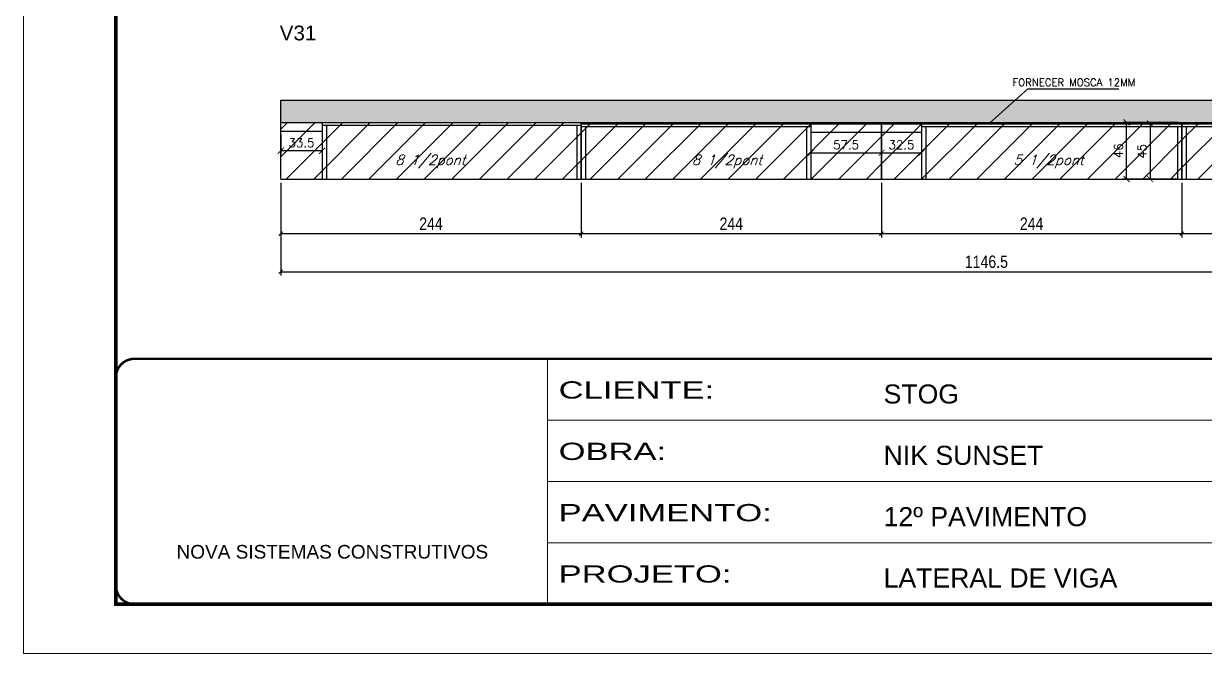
# Model space of a CAD drawing. Extents: x -10448 to -1189, y -11772 to 17235.
# Drawn here: x -5680 to -4720, y 14646 to 15157 of the extents above; entities that cross this region are included whole.
import ezdxf

# ---------------------------------------------------------------- set-up
doc = ezdxf.new("R2010")
doc.units = 0
doc.linetypes.add('CONTINUO', pattern=[0])
doc.linetypes.add('DASHED', pattern=[0.75, 0.5, -0.25])
for name, color, linetype in [('5', 5, 'Continuous'), ('COTA', 241, 'Continuous'), ('Painéis', 200, 'Continuous'), ('Reaproveitamento', 251, 'Continuous'), ('SARR_2.2x7', 40, 'Continuous'), ('SARR_3.5x7', 81, 'Continuous'), ('texto', 7, 'Continuous')]:
    doc.layers.add(name, color=color, linetype=linetype)
doc.layers.add('Folhas', color=255, linetype='Continuous', lineweight=9)
doc.layers.add('SARRAFO DE PRESSAO', color=251, linetype='DASHED', lineweight=9)
doc.styles.add('ARIAL', font='arial.ttf')
doc.styles.add('COTA TECNICA', font='techl___.ttf', dxfattribs={"height": 10})
doc.styles.add('Romans', font='romans.shx')
doc.styles.get("Standard").update_dxf_attribs({"font": 'arial.ttf'})
doc.styles.add('Tecnologia', font='')
doc.styles.get('Tecnologia').set_extended_font_data('Forgotten Futurist')
doc.dimstyles.new('Cota Paínel', dxfattribs={"dimtxt": 7, "dimasz": 5, "dimexe": 3, "dimexo": 3, "dimgap": 3, "dimtad": 1, "dimdec": 1, "dimzin": 12, "dimdsep": 46, "dimtxsty": 'Romans', "dimblk": 'ARCHTICK', "dimcen": 0, "dimclrd": 4, "dimclre": 4, "dimclrt": 1, "dimadec": 1, "dimazin": 3, "dimtfac": 1, "dimtdec": 1, "dimtmove": 0, "dimatfit": 3, "dimldrblk": 'OBLIQUE', "dimfxl": 1, "dimtolj": 1, "dimtzin": 12, "dimarcsym": 0})
doc.dimstyles.new('PAINEL', dxfattribs={"dimtxt": 10, "dimasz": 3, "dimexe": 3, "dimexo": 3, "dimgap": 3, "dimtad": 1, "dimdec": 1, "dimzin": 12, "dimdsep": 46, "dimtxsty": 'COTA TECNICA', "dimblk1": 'OBLIQUE', "dimblk2": 'OBLIQUE', "dimsah": 1, "dimcen": 0.9, "dimclrd": 4, "dimclre": 4, "dimclrt": 240, "dimadec": 1, "dimazin": 3, "dimtfac": 1, "dimtdec": 1, "dimtmove": 0, "dimatfit": 3, "dimfxl": 1, "dimtolj": 1, "dimtzin": 12, "dimarcsym": 0})

# ---------------------------------------------------------------- blocks, each defined once
blk = doc.blocks.new('9999999999')
at = {"color": 30, "linetype": 'CONTINUO'}
for p, q in [((98564.56, 34230.21), (98564.56, 34429.45)), ((98564.56, 34379.64), (99583.98, 34379.64)), ((98564.56, 34329.83), (99487.98, 34329.83)), ((98564.56, 34280.02), (99487.98, 34280.02))]:
    blk.add_line(p, q, dxfattribs=at)
at = {"color": 30, "linetype": 'CONTINUO', "const_width": 2}
blk.add_lwpolyline([(99583.98, 34230.21), (99583.98, 34414.45, 0.414214), (99568.98, 34429.45), (98228.98, 34429.45, 0.414214), (98213.98, 34414.45), (98213.98, 34245.21, 0.414214), (98228.98, 34230.21), (99583.98, 34230.21)], format="xyb", dxfattribs=at)
at = {"layer": 'Folhas'}
blk.add_lwpolyline([(98138.98, 34190.21), (99623.98, 34190.21), (99623.98, 35240.21), (98138.98, 35240.21)], close=True, dxfattribs=at)
at = {"layer": 'Folhas', "color": 30, "const_width": 3}
blk.add_lwpolyline([(98213.98, 34230.21), (99583.98, 34230.21), (99583.98, 35200.21), (98213.98, 35200.21)], close=True, dxfattribs=at)
at = {"color": 7, "linetype": 'Continuous', "ltscale": 5, "style": 'ARIAL'}
for s, height, p in [('STOG', 15.483, (98837.68, 34393.13)), ('NIK SUNSET', 15.483, (98837.68, 34343.32)), ('12º PAVIMENTO', 15.4829, (98837.68, 34293.51)), ('NOVA SISTEMAS CONSTRUTIVOS', 11.0592, (98263.19, 34267.21)), ('LATERAL DE VIGA', 15.4829, (98837.68, 34243.7))]:
    blk.add_text(s, height=height, dxfattribs=at).set_placement(p)
at = {"layer": 'Folhas', "color": 7, "style": 'Tecnologia', "width": 1.5}
for s, p in [('CLIENTE:', (98573.65, 34397.17)), ('OBRA:', (98573.65, 34347.31)), ('PAVIMENTO:', (98573.65, 34297.5)), ('PROJETO:', (98573.65, 34247.69))]:
    blk.add_text(s, height=14, dxfattribs=at).set_placement(p)
blk = doc.blocks.new('_Oblique')
at = {"color": 0, "linetype": 'ByBlock', "lineweight": -2}
blk.add_line((-0.5, -0.5), (0.5, 0.5), dxfattribs=at)
blk = doc.blocks.new('*D116')
at = {"layer": 'COTA', "color": 4, "linetype": 'ByBlock', "lineweight": -2, "transparency": 16777216}
for p, q in [((-5470.82, 15027.89), (-5470.82, 14983.57)), ((-5226.82, 15027.89), (-5226.82, 14983.57)), ((-5470.82, 14986.57), (-5226.82, 14986.57))]:
    blk.add_line(p, q, dxfattribs=at)
at = {"layer": 'Defpoints', "color": 0, "linetype": 'ByBlock', "transparency": 16777216}
for p in [(-5470.82, 15030.89), (-5226.82, 15030.89), (-5226.82, 14986.57)]:
    blk.add_point(p, dxfattribs=at)
at = {"layer": 'COTA', "color": 4, "linetype": 'ByBlock', "lineweight": -2, "transparency": 16777216, "xscale": 3, "yscale": 3, "zscale": 3, "rotation": 180}
blk.add_blockref('_Oblique', (-5470.82, 14986.57), dxfattribs=at)
at = {"layer": 'COTA', "color": 4, "linetype": 'ByBlock', "lineweight": -2, "transparency": 16777216, "xscale": 3, "yscale": 3, "zscale": 3}
blk.add_blockref('_Oblique', (-5226.82, 14986.57), dxfattribs=at)
at = {"layer": 'COTA', "color": 240, "linetype": 'ByBlock', "transparency": 16777216, "insert": (-5348.82, 14994.65), "char_height": 10, "attachment_point": 5, "style": 'COTA TECNICA'}
blk.add_mtext('\\A1;244', dxfattribs=at)
blk = doc.blocks.new('*D117')
at = {"layer": 'COTA', "color": 4, "linetype": 'ByBlock', "lineweight": -2, "transparency": 16777216}
for p, q in [((-5226.82, 15027.89), (-5226.82, 14983.57)), ((-4982.82, 15027.89), (-4982.82, 14983.57)), ((-5226.82, 14986.57), (-4982.82, 14986.57))]:
    blk.add_line(p, q, dxfattribs=at)
at = {"layer": 'Defpoints', "color": 0, "linetype": 'ByBlock', "transparency": 16777216}
for p in [(-5226.82, 15030.89), (-4982.82, 15030.89), (-4982.82, 14986.57)]:
    blk.add_point(p, dxfattribs=at)
at = {"layer": 'COTA', "color": 4, "linetype": 'ByBlock', "lineweight": -2, "transparency": 16777216, "xscale": 3, "yscale": 3, "zscale": 3, "rotation": 180}
blk.add_blockref('_Oblique', (-5226.82, 14986.57), dxfattribs=at)
at = {"layer": 'COTA', "color": 4, "linetype": 'ByBlock', "lineweight": -2, "transparency": 16777216, "xscale": 3, "yscale": 3, "zscale": 3}
blk.add_blockref('_Oblique', (-4982.82, 14986.57), dxfattribs=at)
at = {"layer": 'COTA', "color": 240, "linetype": 'ByBlock', "transparency": 16777216, "insert": (-5104.82, 14994.65), "char_height": 10, "attachment_point": 5, "style": 'COTA TECNICA'}
blk.add_mtext('\\A1;244', dxfattribs=at)
blk = doc.blocks.new('*D118')
at = {"layer": 'COTA', "color": 4, "linetype": 'ByBlock', "lineweight": -2, "transparency": 16777216}
for p, q in [((-5470.82, 15027.89), (-5470.82, 14952.58)), ((-4324.32, 15027.89), (-4324.32, 14952.58)), ((-5470.82, 14955.58), (-4324.32, 14955.58))]:
    blk.add_line(p, q, dxfattribs=at)
at = {"layer": 'Defpoints', "color": 0, "linetype": 'ByBlock', "transparency": 16777216}
for p in [(-5470.82, 15030.89), (-4324.32, 15030.89), (-4324.32, 14955.58)]:
    blk.add_point(p, dxfattribs=at)
at = {"layer": 'COTA', "color": 4, "linetype": 'ByBlock', "lineweight": -2, "transparency": 16777216, "xscale": 3, "yscale": 3, "zscale": 3, "rotation": 180}
blk.add_blockref('_Oblique', (-5470.82, 14955.58), dxfattribs=at)
at = {"layer": 'COTA', "color": 4, "linetype": 'ByBlock', "lineweight": -2, "transparency": 16777216, "xscale": 3, "yscale": 3, "zscale": 3}
blk.add_blockref('_Oblique', (-4324.32, 14955.58), dxfattribs=at)
at = {"layer": 'COTA', "color": 240, "linetype": 'ByBlock', "transparency": 16777216, "insert": (-4897.57, 14963.69), "char_height": 10, "attachment_point": 5, "style": 'COTA TECNICA'}
blk.add_mtext('\\A1;1146.5', dxfattribs=at)
blk = doc.blocks.new('*D119')
at = {"layer": 'COTA', "color": 4, "linetype": 'ByBlock', "lineweight": -2, "transparency": 16777216}
for p, q in [((-4738.82, 15027.89), (-4738.82, 14983.57)), ((-4494.82, 15015.64), (-4494.82, 14983.57)), ((-4738.82, 14986.57), (-4494.82, 14986.57))]:
    blk.add_line(p, q, dxfattribs=at)
at = {"layer": 'Defpoints', "color": 0, "linetype": 'ByBlock', "transparency": 16777216}
for p in [(-4738.82, 15030.89), (-4494.82, 15018.64), (-4494.82, 14986.57)]:
    blk.add_point(p, dxfattribs=at)
at = {"layer": 'COTA', "color": 4, "linetype": 'ByBlock', "lineweight": -2, "transparency": 16777216, "xscale": 3, "yscale": 3, "zscale": 3, "rotation": 180}
blk.add_blockref('_Oblique', (-4738.82, 14986.57), dxfattribs=at)
at = {"layer": 'COTA', "color": 4, "linetype": 'ByBlock', "lineweight": -2, "transparency": 16777216, "xscale": 3, "yscale": 3, "zscale": 3}
blk.add_blockref('_Oblique', (-4494.82, 14986.57), dxfattribs=at)
at = {"layer": 'COTA', "color": 240, "linetype": 'ByBlock', "transparency": 16777216, "insert": (-4616.82, 14994.65), "char_height": 10, "attachment_point": 5, "style": 'COTA TECNICA'}
blk.add_mtext('\\A1;244', dxfattribs=at)
blk = doc.blocks.new('*D123')
at = {"layer": 'COTA', "color": 4, "linetype": 'ByBlock', "lineweight": -2, "transparency": 16777216}
for p, q in [((-4982.82, 15027.89), (-4982.82, 14983.57)), ((-4738.82, 15027.89), (-4738.82, 14983.57)), ((-4982.82, 14986.57), (-4738.82, 14986.57))]:
    blk.add_line(p, q, dxfattribs=at)
at = {"layer": 'Defpoints', "color": 0, "linetype": 'ByBlock', "transparency": 16777216}
for p in [(-4982.82, 15030.89), (-4738.82, 15030.89), (-4738.82, 14986.57)]:
    blk.add_point(p, dxfattribs=at)
at = {"layer": 'COTA', "color": 4, "linetype": 'ByBlock', "lineweight": -2, "transparency": 16777216, "xscale": 3, "yscale": 3, "zscale": 3, "rotation": 180}
blk.add_blockref('_Oblique', (-4982.82, 14986.57), dxfattribs=at)
at = {"layer": 'COTA', "color": 4, "linetype": 'ByBlock', "lineweight": -2, "transparency": 16777216, "xscale": 3, "yscale": 3, "zscale": 3}
blk.add_blockref('_Oblique', (-4738.82, 14986.57), dxfattribs=at)
at = {"layer": 'COTA', "color": 240, "linetype": 'ByBlock', "transparency": 16777216, "insert": (-4860.82, 14994.65), "char_height": 10, "attachment_point": 5, "style": 'COTA TECNICA'}
blk.add_mtext('\\A1;244', dxfattribs=at)
blk = doc.blocks.new('_ArchTick')
at = {"color": 0, "linetype": 'ByBlock', "const_width": 0.15}
blk.add_lwpolyline([(-0.5, -0.5), (0.5, 0.5)], dxfattribs=at)
blk = doc.blocks.new('*D120')
at = {"layer": 'COTA', "color": 4, "lineweight": -2, "transparency": 16777216}
for p, q in [((-5040.32, 15065.89), (-5040.32, 15049.17)), ((-4982.82, 15065.89), (-4982.82, 15049.17)), ((-5040.32, 15052.17), (-4982.82, 15052.17))]:
    blk.add_line(p, q, dxfattribs=at)
at = {"layer": 'Defpoints', "color": 0, "transparency": 16777216}
for p in [(-5040.32, 15068.89), (-4982.82, 15068.89), (-4982.82, 15052.17)]:
    blk.add_point(p, dxfattribs=at)
at = {"layer": 'COTA', "color": 4, "lineweight": -2, "transparency": 16777216, "xscale": 5, "yscale": 5, "zscale": 5, "rotation": 180}
blk.add_blockref('_ArchTick', (-5040.32, 15052.17), dxfattribs=at)
at = {"layer": 'COTA', "color": 4, "lineweight": -2, "transparency": 16777216, "xscale": 5, "yscale": 5, "zscale": 5}
blk.add_blockref('_ArchTick', (-4982.82, 15052.17), dxfattribs=at)
at = {"layer": 'COTA', "color": 1, "transparency": 16777216, "insert": (-5011.57, 15058.67), "char_height": 7, "attachment_point": 5, "style": 'Romans'}
blk.add_mtext('\\A1;57.5', dxfattribs=at)
blk = doc.blocks.new('*D121')
at = {"layer": 'COTA', "color": 4, "lineweight": -2, "transparency": 16777216}
for p, q in [((-4982.82, 15065.89), (-4982.82, 15049.17)), ((-4950.32, 15065.89), (-4950.32, 15049.17)), ((-4982.82, 15052.17), (-4950.32, 15052.17))]:
    blk.add_line(p, q, dxfattribs=at)
at = {"layer": 'Defpoints', "color": 0, "transparency": 16777216}
for p in [(-4982.82, 15068.89), (-4950.32, 15068.89), (-4950.32, 15052.17)]:
    blk.add_point(p, dxfattribs=at)
at = {"layer": 'COTA', "color": 4, "lineweight": -2, "transparency": 16777216, "xscale": 5, "yscale": 5, "zscale": 5, "rotation": 180}
blk.add_blockref('_ArchTick', (-4982.82, 15052.17), dxfattribs=at)
at = {"layer": 'COTA', "color": 4, "lineweight": -2, "transparency": 16777216, "xscale": 5, "yscale": 5, "zscale": 5}
blk.add_blockref('_ArchTick', (-4950.32, 15052.17), dxfattribs=at)
at = {"layer": 'COTA', "color": 1, "transparency": 16777216, "insert": (-4966.57, 15058.67), "char_height": 7, "attachment_point": 5, "style": 'Romans'}
blk.add_mtext('\\A1;32.5', dxfattribs=at)
blk = doc.blocks.new('*D124')
at = {"layer": 'COTA', "color": 4, "lineweight": -2, "transparency": 16777216}
for p, q in [((-5470.82, 15066.89), (-5470.82, 15050.83)), ((-5437.27, 15066.89), (-5437.27, 15050.83)), ((-5437.27, 15053.83), (-5470.82, 15053.83))]:
    blk.add_line(p, q, dxfattribs=at)
at = {"layer": 'Defpoints', "color": 0, "transparency": 16777216}
for p in [(-5470.82, 15069.89), (-5437.27, 15069.89), (-5470.82, 15053.83)]:
    blk.add_point(p, dxfattribs=at)
at = {"layer": 'COTA', "color": 4, "lineweight": -2, "transparency": 16777216, "xscale": 5, "yscale": 5, "zscale": 5, "rotation": 180}
blk.add_blockref('_ArchTick', (-5470.82, 15053.83), dxfattribs=at)
at = {"layer": 'COTA', "color": 4, "lineweight": -2, "transparency": 16777216, "xscale": 5, "yscale": 5, "zscale": 5}
blk.add_blockref('_ArchTick', (-5437.27, 15053.83), dxfattribs=at)
at = {"layer": 'COTA', "color": 1, "transparency": 16777216, "insert": (-5454.04, 15060.33), "char_height": 7, "attachment_point": 5, "style": 'Romans'}
blk.add_mtext('\\A1;33.5', dxfattribs=at)
blk = doc.blocks.new('*D157')
at = {"layer": 'COTA', "color": 4, "lineweight": -2, "transparency": 16777216}
for p, q in [((-4741.82, 15076.89), (-4786.76, 15076.89)), ((-4783.76, 15030.89), (-4783.76, 15076.89)), ((-4741.82, 15030.89), (-4786.76, 15030.89))]:
    blk.add_line(p, q, dxfattribs=at)
at = {"layer": 'Defpoints', "color": 0, "transparency": 16777216}
for p in [(-4783.76, 15076.89), (-4738.82, 15076.89), (-4738.82, 15030.89)]:
    blk.add_point(p, dxfattribs=at)
at = {"layer": 'COTA', "color": 4, "lineweight": -2, "transparency": 16777216, "xscale": 5, "yscale": 5, "zscale": 5}
for p, rotation in [((-4783.76, 15076.89), 90), ((-4783.76, 15030.89), 270)]:
    blk.add_blockref('_ArchTick', p, dxfattribs=dict(at, rotation=rotation))
at = {"layer": 'COTA', "color": 1, "transparency": 16777216, "insert": (-4790.26, 15053.89), "char_height": 7, "attachment_point": 5, "rotation": 90, "style": 'Romans'}
blk.add_mtext('\\A1;46', dxfattribs=at)
blk = doc.blocks.new('*D158')
at = {"layer": 'COTA', "color": 4, "lineweight": -2, "transparency": 16777216}
for p, q in [((-4741.82, 15075.89), (-4767.6, 15075.89)), ((-4764.6, 15075.89), (-4764.6, 15030.89)), ((-4741.82, 15030.89), (-4767.6, 15030.89))]:
    blk.add_line(p, q, dxfattribs=at)
at = {"layer": 'Defpoints', "color": 0, "transparency": 16777216}
for p in [(-4738.82, 15075.89), (-4764.6, 15030.89), (-4738.82, 15030.89)]:
    blk.add_point(p, dxfattribs=at)
at = {"layer": 'COTA', "color": 4, "lineweight": -2, "transparency": 16777216, "xscale": 5, "yscale": 5, "zscale": 5}
for p, rotation in [((-4764.6, 15075.89), 90), ((-4764.6, 15030.89), 270)]:
    blk.add_blockref('_ArchTick', p, dxfattribs=dict(at, rotation=rotation))
at = {"layer": 'COTA', "color": 1, "transparency": 16777216, "insert": (-4771.1, 15053.39), "char_height": 7, "attachment_point": 5, "rotation": 90, "style": 'Romans'}
blk.add_mtext('\\A1;45', dxfattribs=at)

msp = doc.modelspace()

# ---------------------------------------------------------------- hatches: boundary and pattern name
at = {"layer": 'COTA', "linetype": 'ByBlock'}
h = msp.add_hatch(dxfattribs=at)
h.set_pattern_fill('AR-CONC', color=256, scale=0.03)
h.paths.add_polyline_path([(-4494.82, 15076.89), (-4365.82, 15076.89), (-4365.82, 15068.89), (-4324.32, 15068.89), (-4324.32, 15109.89), (-4365.82, 15109.89), (-4365.82, 15094.89), (-5470.82, 15094.89), (-5470.82, 15076.89)])
at = {"layer": 'Reaproveitamento'}
h = msp.add_hatch(dxfattribs=at)
h.set_pattern_fill('ANSI31', color=256, scale=5)
h.paths.add_polyline_path([(-5226.82, 15030.89), (-5226.82, 15076.89), (-5470.82, 15076.89), (-5470.82, 15030.89)])
h = msp.add_hatch(dxfattribs=at)
h.set_pattern_fill('ANSI31', color=256, scale=5)
h.paths.add_polyline_path([(-4982.82, 15030.89), (-4982.82, 15075.89), (-5226.82, 15075.89), (-5226.82, 15030.89)])
h = msp.add_hatch(dxfattribs=at)
h.set_pattern_fill('ANSI31', color=256, scale=5)
h.paths.add_polyline_path([(-4982.82, 15075.89), (-4982.82, 15030.89), (-4738.82, 15030.89), (-4738.82, 15075.89)])
h = msp.add_hatch(dxfattribs=at)
h.set_pattern_fill('ANSI31', color=256, scale=5)
h.paths.add_polyline_path([(-4738.82, 15075.89), (-4738.82, 15030.89), (-4494.82, 15030.89), (-4494.82, 15075.89)])

# ---------------------------------------------------------------- linework, layer by layer
at = {"layer": 'COTA', "linetype": 'ByBlock'}
for p, q in [((-5470.82, 15076.89), (-5470.82, 15094.89)), ((-5470.82, 15094.89), (-4365.82, 15094.89))]:
    msp.add_line(p, q, dxfattribs=at)
at = {"layer": 'Painéis', "linetype": 'ByBlock'}
for p, q in [((-5470.82, 15076.89), (-4494.82, 15076.89)), ((-5470.82, 15030.89), (-5470.82, 15076.89)), ((-5226.82, 15030.89), (-5226.82, 15076.89)), ((-5226.82, 15075.89), (-4494.82, 15075.89)), ((-4982.82, 15030.89), (-4982.82, 15076.89)), ((-4738.82, 15030.89), (-4738.82, 15076.89)), ((-5470.82, 15030.89), (-4494.82, 15030.89))]:
    msp.add_line(p, q, dxfattribs=at)
at = {"layer": 'SARR_2.2x7', "linetype": 'Continuous'}
for p, q in [((-5437.27, 15074.69), (-5226.82, 15074.69)), ((-5226.82, 15073.69), (-5040.32, 15073.69)), ((-4950.32, 15073.69), (-4738.82, 15073.69)), ((-4738.82, 15073.69), (-4581.82, 15073.69)), ((-5470.82, 15069.89), (-5437.27, 15069.89)), ((-5040.32, 15068.89), (-4982.82, 15068.89)), ((-4982.82, 15068.89), (-4950.32, 15068.89))]:
    msp.add_line(p, q, dxfattribs=at)
at = {"layer": 'SARR_3.5x7'}
for p, q in [((-5437.27, 15076.89), (-5437.27, 15030.89)), ((-5433.77, 15074.69), (-5433.77, 15030.89)), ((-5230.32, 15074.69), (-5230.32, 15030.89)), ((-5226.82, 15074.69), (-5226.82, 15030.89)), ((-5223.32, 15073.69), (-5223.32, 15030.89)), ((-5043.82, 15073.69), (-5043.82, 15030.89)), ((-5040.32, 15075.89), (-5040.32, 15030.89)), ((-4982.82, 15074.69), (-4982.82, 15030.89)), ((-4950.32, 15075.89), (-4950.32, 15030.89)), ((-4946.82, 15073.69), (-4946.82, 15030.89)), ((-4742.32, 15073.69), (-4742.32, 15030.89)), ((-4738.82, 15074.69), (-4738.82, 15030.89)), ((-4735.32, 15073.69), (-4735.32, 15030.89)), ((-5230.32, 15030.89), (-5226.82, 15030.89)), ((-5226.82, 15030.89), (-5223.32, 15030.89)), ((-4986.32, 15030.89), (-4982.82, 15030.89)), ((-4982.82, 15030.89), (-4979.32, 15030.89)), ((-4742.32, 15030.89), (-4738.82, 15030.89)), ((-4738.82, 15030.89), (-4735.32, 15030.89))]:
    msp.add_line(p, q, dxfattribs=at)

# ---------------------------------------------------------------- block references
at = {"layer": 'SARRAFO DE PRESSAO', "color": 6, "linetype": 'ByBlock'}
msp.add_blockref('9999999999', (-103818.76, -19544.55), dxfattribs=at)

# ---------------------------------------------------------------- texts
at = {"layer": '5', "linetype": 'Continuous'}
msp.add_text('V31', height=12, rotation=0.00004, dxfattribs=at).set_placement((-5471.74, 15143.56))
at = {"layer": 'Painéis', "color": 1, "insert": (-4826.49, 15109.45), "char_height": 6, "attachment_point": 5, "style": 'Romans'}
msp.add_mtext('\\A1;FORNECER MOSCA 12MM', dxfattribs=at)
at = {"layer": 'texto', "color": 2, "char_height": 8, "attachment_point": 5, "style": 'Romans'}
for s, insert in [('{\\Q19;\\C256;8 1/2pont}', (-5349.32, 15045.11)), ('{\\Q19;\\C256;8 1/2pont}', (-5108.32, 15045.11)), ('{\\Q19;\\C256;5 1/2pont}', (-4847, 15045.11))]:
    msp.add_mtext(s, dxfattribs=dict(at, insert=insert))

# ---------------------------------------------------------------- dimensions: what is measured, and where the dimension line sits
at = {"layer": 'COTA'}
for base, p1, p2, picture, middle in [((-4783.76, 15076.89), (-4738.82, 15030.89), (-4738.82, 15076.89), '*D157', (-4790.26, 15053.89)), ((-4764.6, 15030.89), (-4738.82, 15075.89), (-4738.82, 15030.89), '*D158', (-4771.1, 15053.39))]:
    dim = msp.add_linear_dim(base=base, p1=p1, p2=p2, angle=90, dimstyle='Cota Paínel', dxfattribs=at)
    dim.commit()
    dim.dimension.update_dxf_attribs({"geometry": picture, "text_midpoint": middle})
for base, p1, p2, picture, middle in [((-5470.8151, 15053.831), (-5437.2671, 15069.8861), (-5470.8151, 15069.8861), '*D124', (-5454.0411, 15060.331)), ((-4982.82, 15052.17), (-5040.32, 15068.89), (-4982.82, 15068.89), '*D120', (-5011.57, 15058.67)), ((-4950.32, 15052.17), (-4982.82, 15068.89), (-4950.32, 15068.89), '*D121', (-4966.57, 15058.67))]:
    dim = msp.add_linear_dim(base=base, p1=p1, p2=p2, dimstyle='Cota Paínel', dxfattribs=at)
    dim.commit()
    dim.dimension.update_dxf_attribs({"geometry": picture, "text_midpoint": middle})
at = {"layer": 'COTA', "linetype": 'ByBlock'}
for base, p1, p2, picture, middle in [((-5226.82, 14986.57), (-5470.82, 15030.89), (-5226.82, 15030.89), '*D116', (-5348.82, 14994.65)), ((-4324.32, 14955.58), (-5470.82, 15030.89), (-4324.32, 15030.89), '*D118', (-4897.57, 14963.69)), ((-4738.82, 14986.57), (-4982.82, 15030.89), (-4738.82, 15030.89), '*D123', (-4860.82, 14994.65)), ((-4494.82, 14986.57), (-4738.82, 15030.89), (-4494.82, 15018.64), '*D119', (-4616.82, 14994.65))]:
    dim = msp.add_linear_dim(base=base, p1=p1, p2=p2, dimstyle='PAINEL', dxfattribs=at)
    dim.commit()
    dim.dimension.update_dxf_attribs({"geometry": picture, "text_midpoint": middle})
dim = msp.add_linear_dim(base=(-4982.82, 14986.57), p1=(-5226.82, 15030.89), p2=(-4982.82, 15030.89), dimstyle='PAINEL', override={"dimtmove": 1}, dxfattribs=at)
dim.commit()
dim.dimension.update_dxf_attribs({"geometry": '*D117', "text_midpoint": (-5104.82, 14994.65)})

# ---------------------------------------------------------------- leaders
at = {"layer": 'Painéis'}
msp.add_leader([(-4895.39, 15076.09), (-4863.79, 15104.23), (-4790.08, 15104.23)], dimstyle='PAINEL', override={"dimgap": 3, "dimtad": 0}, dxfattribs=at)

doc.saveas('drawing.dxf')
